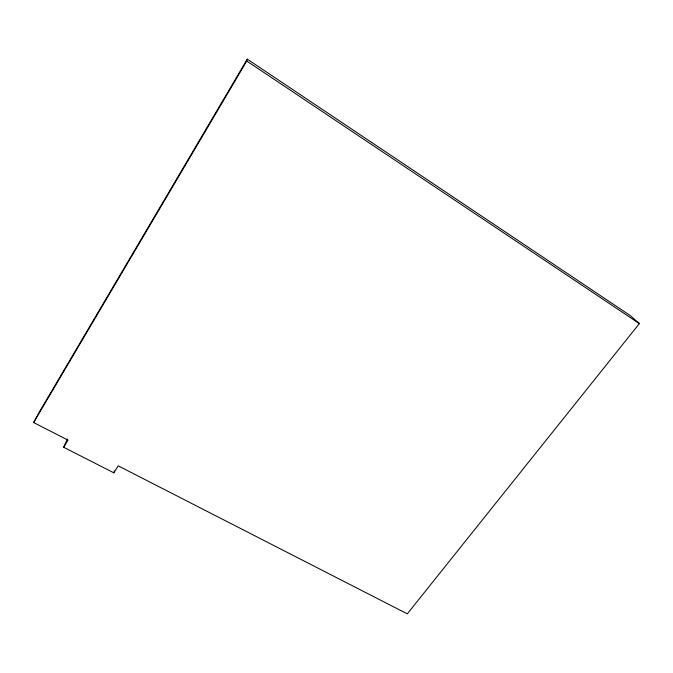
<?xml version="1.0" encoding="UTF-8"?>
<svg xmlns="http://www.w3.org/2000/svg" width="673" height="673" viewBox="0 0 673 673"><rect width="100%" height="100%" fill="white"/><g stroke="black" fill="none" stroke-linecap="round" stroke-linejoin="round"><path stroke-width="1.01" d="M63.691 447.293L68.023 440.15L33.65 422.551L246.764 61.033L247.269 59.148L630.147 315.519L639.35 323.604L407.283 613.852L118.238 465.859L113.821 472.816L63.691 447.293L67.359 439.015M113.821 472.816L114.427 470.898M33.65 422.551L39.354 411.977L247.269 59.148M246.764 61.033L639.35 323.604"/></g></svg>
